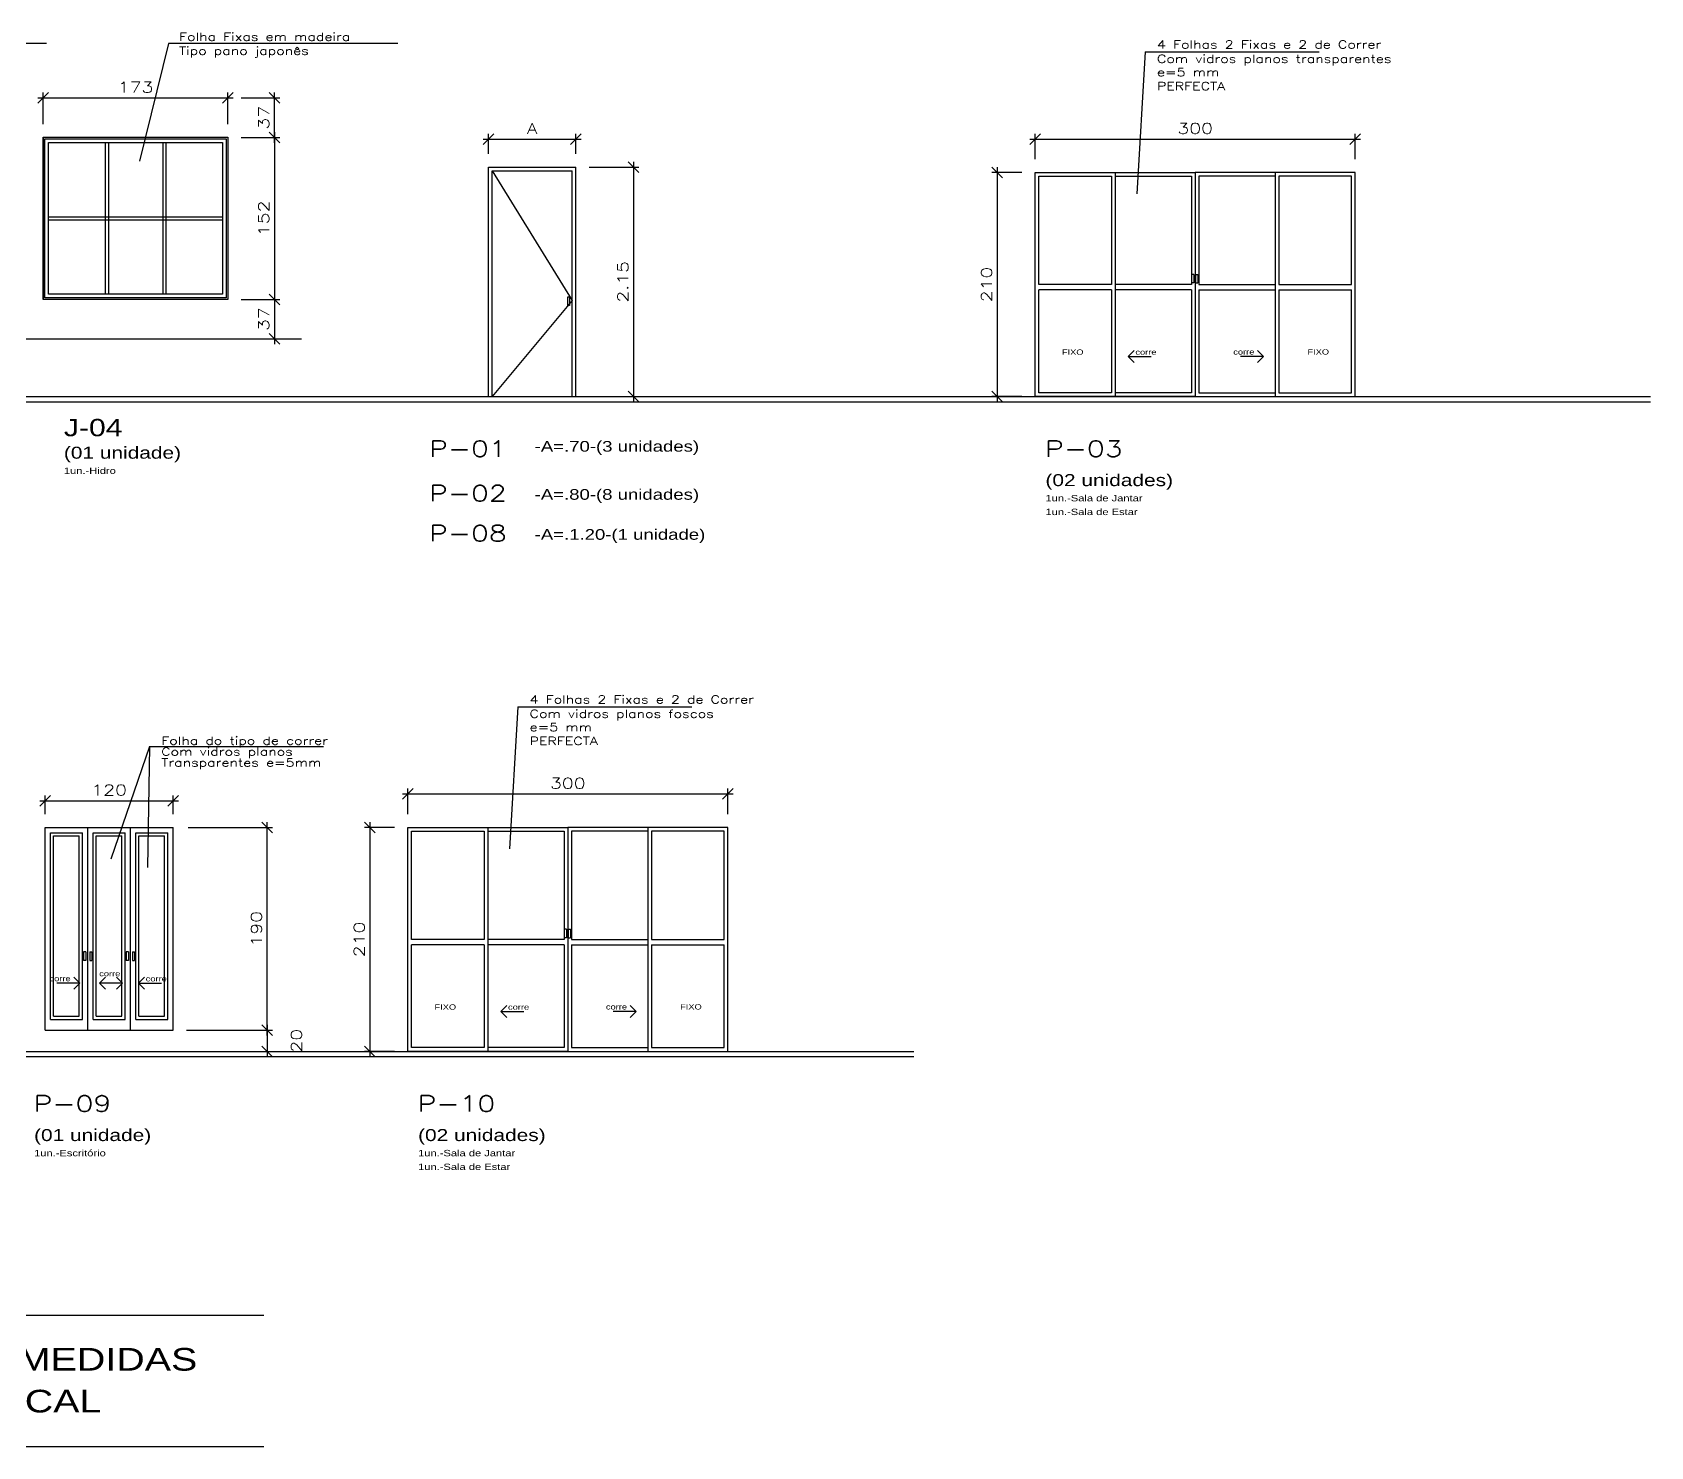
# Model space of a CAD drawing. Extents: x 285 to 405, y 94 to 191.
# Drawn here: x 361.6 to 376.77, y 138.03 to 151.29 of the extents above; entities that cross this region are included whole.
import ezdxf

# ---------------------------------------------------------------- set-up
doc = ezdxf.new("R2010")
doc.units = 0
doc.linetypes.add('HIDDEN', pattern=[9.525, 6.35, -3.175])
doc.layers.get('0').update_dxf_attribs({"linetype": 'CONTINUOUS'})
doc.layers.get('DEFPOINTS').update_dxf_attribs({"linetype": 'CONTINUOUS'})
for name, color, linetype in [('01', 1, 'CONTINUOUS'), ('02', 2, 'CONTINUOUS'), ('03', 3, 'CONTINUOUS'), ('05', 5, 'CONTINUOUS'), ('06', 6, 'CONTINUOUS'), ('A-LINE-10', 1, 'CONTINUOUS'), ('A-LINE-20', 2, 'CONTINUOUS'), ('COTAS', 3, 'CONTINUOUS')]:
    doc.layers.add(name, color=color, linetype=linetype)
doc.styles.add('100', font='BRASIL.SHX', dxfattribs={"width": 1.3, "height": 0.1125})
doc.styles.add('140', font='BRASIL.SHX', dxfattribs={"width": 1.3, "height": 0.1625})
doc.styles.add('200', font='BRASIL.SHX', dxfattribs={"width": 1.3, "height": 0.2125})
doc.styles.add('50', font='BRASIL.SHX', dxfattribs={"width": 1.3, "height": 0.05})
doc.styles.add('50-60', font='romans.shx', dxfattribs={"height": 0.075})
doc.styles.add('50-80', font='romans.shx', dxfattribs={"width": 1.3, "height": 0.1})
doc.styles.add('60', font='BRASIL.SHX', dxfattribs={"width": 1.3, "height": 0.06})
doc.styles.add('80', font='BRASIL.SHX', dxfattribs={"width": 1.3, "height": 0.0875})
doc.styles.add('ROMANS', font='ROMANS.shx', dxfattribs={"width": 1.3, "height": 0.15})
doc.dimstyles.new('50-80', dxfattribs={"dimscale": 0.5, "dimtxt": 1, "dimasz": 0.2, "dimexe": 0.1, "dimexo": 0.25, "dimgap": 0.1, "dimtad": 1, "dimdec": 1, "dimlfac": 100, "dimzin": 13, "dimdsep": 46, "dimtxsty": '50-80', "dimblk1": 'OBLIQUE', "dimblk2": 'OBLIQUE', "dimsah": 1, "dimcen": 0.2, "dimdle": 0.1, "dimclrd": 150, "dimclre": 1, "dimclrt": 256, "dimadec": 0, "dimazin": 0, "dimtfac": 1, "dimtdec": 4, "dimtmove": 2, "dimatfit": 3, "dimldrblk": 'OBLIQUE', "dimfxl": 1, "dimtolj": 1, "dimtzin": 0, "dimarcsym": 0})

# ---------------------------------------------------------------- blocks, each defined once
blk = doc.blocks.new('_OBLIQUE')
at = {"color": 0, "linetype": 'ByBlock'}
blk.add_line((-0.5, -0.5), (0.5, 0.5), dxfattribs=at)
blk = doc.blocks.new('*D22')
at = {"layer": 'COTAS', "color": 150, "lineweight": -2}
blk.add_line((367.231, 150.074), (367.231, 147.824), dxfattribs=at)
at = {"layer": 'COTAS', "color": 1, "lineweight": -2}
for p, q in [((366.816, 150.024), (367.281, 150.024)), ((366.816, 147.874), (367.281, 147.874))]:
    blk.add_line(p, q, dxfattribs=at)
at = {"layer": 'DEFPOINTS', "color": 0}
for p in [(366.691, 150.024), (366.691, 147.874), (367.231, 147.874)]:
    blk.add_point(p, dxfattribs=at)
at = {"layer": 'COTAS', "color": 150, "lineweight": -2, "xscale": 0.1, "yscale": 0.1, "zscale": 0.1}
for p, rotation in [((367.231, 150.024), 90), ((367.231, 147.874), 270)]:
    blk.add_blockref('_OBLIQUE', p, dxfattribs=dict(at, rotation=rotation))
at = {"layer": 'COTAS', "insert": (367.131, 148.949), "char_height": 0.1, "attachment_point": 5, "rotation": 90, "style": '50-80'}
blk.add_mtext('\\A1;2.15', dxfattribs=at)
blk = doc.blocks.new('*D23')
at = {"layer": 'COTAS', "color": 1, "lineweight": -2}
for p, q in [((365.871, 150.149), (365.871, 150.338)), ((366.691, 150.149), (366.691, 150.338))]:
    blk.add_line(p, q, dxfattribs=at)
at = {"layer": 'COTAS', "color": 150, "lineweight": -2}
blk.add_line((365.821, 150.288), (366.741, 150.288), dxfattribs=at)
at = {"layer": 'DEFPOINTS', "color": 0}
for p in [(366.691, 150.288), (365.871, 150.024), (366.691, 150.024)]:
    blk.add_point(p, dxfattribs=at)
at = {"layer": 'COTAS', "color": 150, "lineweight": -2, "xscale": 0.1, "yscale": 0.1, "zscale": 0.1, "rotation": 180}
blk.add_blockref('_OBLIQUE', (365.871, 150.288), dxfattribs=at)
at = {"layer": 'COTAS', "color": 150, "lineweight": -2, "xscale": 0.1, "yscale": 0.1, "zscale": 0.1}
blk.add_blockref('_OBLIQUE', (366.691, 150.288), dxfattribs=at)
at = {"layer": 'COTAS', "insert": (366.281, 150.388), "char_height": 0.1, "attachment_point": 5, "style": '50-80'}
blk.add_mtext('\\A1;A', dxfattribs=at)
blk = doc.blocks.new('*D30')
at = {"layer": 'COTAS', "color": 1, "lineweight": -2}
for p, q in [((363.553, 150.674), (363.914, 150.674)), ((363.553, 150.304), (363.914, 150.304))]:
    blk.add_line(p, q, dxfattribs=at)
at = {"layer": 'COTAS', "color": 150, "lineweight": -2}
blk.add_line((363.864, 150.254), (363.864, 150.724), dxfattribs=at)
at = {"layer": 'DEFPOINTS', "color": 0}
for p in [(363.428, 150.674), (363.864, 150.674), (363.428, 150.304)]:
    blk.add_point(p, dxfattribs=at)
at = {"layer": 'COTAS', "color": 150, "lineweight": -2, "xscale": 0.1, "yscale": 0.1, "zscale": 0.1}
for p, rotation in [((363.864, 150.674), 90), ((363.864, 150.304), 270)]:
    blk.add_blockref('_OBLIQUE', p, dxfattribs=dict(at, rotation=rotation))
at = {"layer": 'COTAS', "insert": (363.764, 150.489), "char_height": 0.1, "attachment_point": 5, "rotation": 90, "style": '50-80'}
blk.add_mtext('\\A1;37', dxfattribs=at)
blk = doc.blocks.new('*D31')
at = {"layer": 'COTAS', "color": 150, "lineweight": -2}
blk.add_line((363.864, 150.354), (363.864, 148.734), dxfattribs=at)
at = {"layer": 'COTAS', "color": 1, "lineweight": -2}
for p, q in [((363.553, 150.304), (363.914, 150.304)), ((363.553, 148.784), (363.914, 148.784))]:
    blk.add_line(p, q, dxfattribs=at)
at = {"layer": 'DEFPOINTS', "color": 0}
for p in [(363.428, 150.304), (363.428, 148.784), (363.864, 148.784)]:
    blk.add_point(p, dxfattribs=at)
at = {"layer": 'COTAS', "color": 150, "lineweight": -2, "xscale": 0.1, "yscale": 0.1, "zscale": 0.1}
for p, rotation in [((363.864, 150.304), 90), ((363.864, 148.784), 270)]:
    blk.add_blockref('_OBLIQUE', p, dxfattribs=dict(at, rotation=rotation))
at = {"layer": 'COTAS', "insert": (363.764, 149.544), "char_height": 0.1, "attachment_point": 5, "rotation": 90, "style": '50-80'}
blk.add_mtext('\\A1;152', dxfattribs=at)
blk = doc.blocks.new('*D32')
at = {"layer": 'COTAS', "color": 150, "lineweight": -2}
blk.add_line((363.864, 148.834), (363.864, 148.364), dxfattribs=at)
at = {"layer": 'COTAS', "color": 1, "lineweight": -2}
for p, q in [((363.553, 148.784), (363.914, 148.784)), ((363.553, 148.414), (363.914, 148.414))]:
    blk.add_line(p, q, dxfattribs=at)
at = {"layer": 'DEFPOINTS', "color": 0}
for p in [(363.428, 148.784), (363.428, 148.414), (363.864, 148.414)]:
    blk.add_point(p, dxfattribs=at)
at = {"layer": 'COTAS', "color": 150, "lineweight": -2, "xscale": 0.1, "yscale": 0.1, "zscale": 0.1}
for p, rotation in [((363.864, 148.784), 90), ((363.864, 148.414), 270)]:
    blk.add_blockref('_OBLIQUE', p, dxfattribs=dict(at, rotation=rotation))
at = {"layer": 'COTAS', "insert": (363.764, 148.599), "char_height": 0.1, "attachment_point": 5, "rotation": 90, "style": '50-80'}
blk.add_mtext('\\A1;37', dxfattribs=at)
blk = doc.blocks.new('*D33')
at = {"layer": 'COTAS', "color": 150, "lineweight": -2}
blk.add_line((361.648, 150.674), (363.478, 150.674), dxfattribs=at)
at = {"layer": 'COTAS', "color": 1, "lineweight": -2}
for p, q in [((361.698, 150.429), (361.698, 150.724)), ((363.428, 150.429), (363.428, 150.724))]:
    blk.add_line(p, q, dxfattribs=at)
at = {"layer": 'DEFPOINTS', "color": 0}
for p in [(363.428, 150.674), (361.698, 150.304), (363.428, 150.304)]:
    blk.add_point(p, dxfattribs=at)
at = {"layer": 'COTAS', "color": 150, "lineweight": -2, "xscale": 0.1, "yscale": 0.1, "zscale": 0.1, "rotation": 180}
blk.add_blockref('_OBLIQUE', (361.698, 150.674), dxfattribs=at)
at = {"layer": 'COTAS', "color": 150, "lineweight": -2, "xscale": 0.1, "yscale": 0.1, "zscale": 0.1}
blk.add_blockref('_OBLIQUE', (363.428, 150.674), dxfattribs=at)
at = {"layer": 'COTAS', "insert": (362.563, 150.774), "char_height": 0.1, "attachment_point": 5, "style": '50-80'}
blk.add_mtext('\\A1;173', dxfattribs=at)
blk = doc.blocks.new('*D34')
at = {"layer": 'COTAS', "color": 1, "lineweight": -2}
for p, q in [((370.996, 150.099), (370.996, 150.338)), ((373.996, 150.099), (373.996, 150.338))]:
    blk.add_line(p, q, dxfattribs=at)
at = {"layer": 'COTAS', "color": 150, "lineweight": -2}
blk.add_line((370.946, 150.288), (374.046, 150.288), dxfattribs=at)
at = {"layer": 'DEFPOINTS', "color": 0}
for p in [(373.996, 150.288), (370.996, 149.974), (373.996, 149.974)]:
    blk.add_point(p, dxfattribs=at)
at = {"layer": 'COTAS', "color": 150, "lineweight": -2, "xscale": 0.1, "yscale": 0.1, "zscale": 0.1, "rotation": 180}
blk.add_blockref('_OBLIQUE', (370.996, 150.288), dxfattribs=at)
at = {"layer": 'COTAS', "color": 150, "lineweight": -2, "xscale": 0.1, "yscale": 0.1, "zscale": 0.1}
blk.add_blockref('_OBLIQUE', (373.996, 150.288), dxfattribs=at)
at = {"layer": 'COTAS', "insert": (372.496, 150.388), "char_height": 0.1, "attachment_point": 5, "style": '50-80'}
blk.add_mtext('\\A1;300', dxfattribs=at)
blk = doc.blocks.new('*D35')
at = {"layer": 'COTAS', "color": 1, "lineweight": -2}
for p, q in [((370.871, 149.974), (370.591, 149.974)), ((370.871, 147.874), (370.591, 147.874))]:
    blk.add_line(p, q, dxfattribs=at)
at = {"layer": 'COTAS', "color": 150, "lineweight": -2}
blk.add_line((370.641, 150.024), (370.641, 147.824), dxfattribs=at)
at = {"layer": 'DEFPOINTS', "color": 0}
for p in [(370.996, 149.974), (370.641, 147.874), (370.996, 147.874)]:
    blk.add_point(p, dxfattribs=at)
at = {"layer": 'COTAS', "color": 150, "lineweight": -2, "xscale": 0.1, "yscale": 0.1, "zscale": 0.1}
for p, rotation in [((370.641, 149.974), 90), ((370.641, 147.874), 270)]:
    blk.add_blockref('_OBLIQUE', p, dxfattribs=dict(at, rotation=rotation))
at = {"layer": 'COTAS', "insert": (370.541, 148.924), "char_height": 0.1, "attachment_point": 5, "rotation": 90, "style": '50-80'}
blk.add_mtext('\\A1;210', dxfattribs=at)
blk = doc.blocks.new('*D42')
at = {"layer": 'COTAS', "color": 150, "lineweight": -2}
blk.add_line((365.065, 144.146), (368.165, 144.146), dxfattribs=at)
at = {"layer": 'COTAS', "color": 1, "lineweight": -2}
for p, q in [((365.115, 143.957), (365.115, 144.196)), ((368.115, 143.957), (368.115, 144.196))]:
    blk.add_line(p, q, dxfattribs=at)
at = {"layer": 'DEFPOINTS', "color": 0}
for p in [(368.115, 144.146), (365.115, 143.832), (368.115, 143.832)]:
    blk.add_point(p, dxfattribs=at)
at = {"layer": 'COTAS', "color": 150, "lineweight": -2, "xscale": 0.1, "yscale": 0.1, "zscale": 0.1, "rotation": 180}
blk.add_blockref('_OBLIQUE', (365.115, 144.146), dxfattribs=at)
at = {"layer": 'COTAS', "color": 150, "lineweight": -2, "xscale": 0.1, "yscale": 0.1, "zscale": 0.1}
blk.add_blockref('_OBLIQUE', (368.115, 144.146), dxfattribs=at)
at = {"layer": 'COTAS', "insert": (366.615, 144.246), "char_height": 0.1, "attachment_point": 5, "style": '50-80'}
blk.add_mtext('\\A1;300', dxfattribs=at)
blk = doc.blocks.new('*D43')
at = {"layer": 'COTAS', "color": 1, "lineweight": -2}
for p, q in [((364.99, 143.832), (364.71, 143.832)), ((364.99, 141.732), (364.71, 141.732))]:
    blk.add_line(p, q, dxfattribs=at)
at = {"layer": 'COTAS', "color": 150, "lineweight": -2}
blk.add_line((364.76, 143.882), (364.76, 141.682), dxfattribs=at)
at = {"layer": 'DEFPOINTS', "color": 0}
for p in [(365.115, 143.832), (364.76, 141.732), (365.115, 141.732)]:
    blk.add_point(p, dxfattribs=at)
at = {"layer": 'COTAS', "color": 150, "lineweight": -2, "xscale": 0.1, "yscale": 0.1, "zscale": 0.1}
for p, rotation in [((364.76, 143.832), 90), ((364.76, 141.732), 270)]:
    blk.add_blockref('_OBLIQUE', p, dxfattribs=dict(at, rotation=rotation))
at = {"layer": 'COTAS', "insert": (364.66, 142.782), "char_height": 0.1, "attachment_point": 5, "rotation": 90, "style": '50-80'}
blk.add_mtext('\\A1;210', dxfattribs=at)
blk = doc.blocks.new('*D44')
at = {"layer": 'COTAS', "color": 1, "lineweight": -2}
for p, q in [((363.04, 141.932), (363.846, 141.932)), ((363.84, 141.732), (363.846, 141.732))]:
    blk.add_line(p, q, dxfattribs=at)
at = {"layer": 'COTAS', "color": 150, "lineweight": -2}
blk.add_line((363.796, 141.982), (363.796, 141.682), dxfattribs=at)
at = {"layer": 'DEFPOINTS', "color": 0}
for p in [(362.915, 141.932), (363.715, 141.732), (363.796, 141.732)]:
    blk.add_point(p, dxfattribs=at)
at = {"layer": 'COTAS', "color": 150, "lineweight": -2, "xscale": 0.1, "yscale": 0.1, "zscale": 0.1}
for p, rotation in [((363.796, 141.932), 90), ((363.796, 141.732), 270)]:
    blk.add_blockref('_OBLIQUE', p, dxfattribs=dict(at, rotation=rotation))
at = {"layer": 'COTAS', "insert": (364.071, 141.832), "char_height": 0.1, "attachment_point": 5, "rotation": 90, "style": '50-80'}
blk.add_mtext('\\A1;20', dxfattribs=at)
blk = doc.blocks.new('*D45')
at = {"layer": 'COTAS', "color": 1, "lineweight": -2}
for p, q in [((363.055, 143.832), (363.846, 143.832)), ((363.04, 141.932), (363.846, 141.932))]:
    blk.add_line(p, q, dxfattribs=at)
at = {"layer": 'COTAS', "color": 150, "lineweight": -2}
blk.add_line((363.796, 141.882), (363.796, 143.882), dxfattribs=at)
at = {"layer": 'DEFPOINTS', "color": 0}
for p in [(362.93, 143.832), (363.796, 143.832), (362.915, 141.932)]:
    blk.add_point(p, dxfattribs=at)
at = {"layer": 'COTAS', "color": 150, "lineweight": -2, "xscale": 0.1, "yscale": 0.1, "zscale": 0.1}
for p, rotation in [((363.796, 143.832), 90), ((363.796, 141.932), 270)]:
    blk.add_blockref('_OBLIQUE', p, dxfattribs=dict(at, rotation=rotation))
at = {"layer": 'COTAS', "insert": (363.696, 142.882), "char_height": 0.1, "attachment_point": 5, "rotation": 90, "style": '50-80'}
blk.add_mtext('\\A1;190', dxfattribs=at)
blk = doc.blocks.new('*D46')
at = {"layer": 'COTAS', "color": 1, "lineweight": -2}
for p, q in [((361.715, 143.957), (361.715, 144.133)), ((362.915, 143.957), (362.915, 144.133))]:
    blk.add_line(p, q, dxfattribs=at)
at = {"layer": 'COTAS', "color": 150, "lineweight": -2}
blk.add_line((361.665, 144.083), (362.965, 144.083), dxfattribs=at)
at = {"layer": 'DEFPOINTS', "color": 0}
for p in [(362.915, 144.083), (361.715, 143.832), (362.915, 143.832)]:
    blk.add_point(p, dxfattribs=at)
at = {"layer": 'COTAS', "color": 150, "lineweight": -2, "xscale": 0.1, "yscale": 0.1, "zscale": 0.1, "rotation": 180}
blk.add_blockref('_OBLIQUE', (361.715, 144.083), dxfattribs=at)
at = {"layer": 'COTAS', "color": 150, "lineweight": -2, "xscale": 0.1, "yscale": 0.1, "zscale": 0.1}
blk.add_blockref('_OBLIQUE', (362.915, 144.083), dxfattribs=at)
at = {"layer": 'COTAS', "insert": (362.315, 144.183), "char_height": 0.1, "attachment_point": 5, "style": '50-80'}
blk.add_mtext('\\A1;120', dxfattribs=at)

msp = doc.modelspace()

# ---------------------------------------------------------------- linework, layer by layer
at = {"layer": '01'}
for p, q in [((361.7287, 151.1845), (359.5784, 151.1845)), ((362.8724, 151.1845), (362.6014, 150.0805)), ((365.0227, 151.1845), (362.8724, 151.1845)), ((372.0277, 151.1065), (371.9483, 149.7732)), ((372.0277, 151.1065), (373.6579, 151.1065)), ((361.3088, 148.4145), (364.1185, 148.4145)), ((351.6806, 147.8745), (376.7653, 147.8745)), ((366.1468, 144.9645), (366.0675, 143.6313)), ((366.1468, 144.9645), (367.7771, 144.9645)), ((362.6937, 144.591), (362.3309, 143.5338)), ((362.6937, 144.591), (364.324, 144.591)), ((349.1932, 141.7325), (369.8577, 141.7325))]:
    msp.add_line(p, q, dxfattribs=at)
at = {"layer": '01', "linetype": 'HIDDEN'}
for p, q in [((365.9063, 149.9895), (366.6563, 148.7745)), ((366.6563, 148.7745), (365.9063, 147.8745))]:
    msp.add_line(p, q, dxfattribs=at)
at = {"layer": '02'}
for p, q in [((365.9063, 147.8745), (365.9063, 149.9895)), ((365.9063, 149.9895), (366.6563, 149.9895)), ((366.6563, 147.8745), (366.6563, 149.9895)), ((371.8673, 148.2486), (372.0828, 148.2486)), ((373.1362, 148.2486), (372.9207, 148.2486)), ((361.7648, 142.0325), (361.7648, 143.7825)), ((361.7648, 143.7825), (362.0648, 143.7825)), ((362.0648, 142.0325), (362.0648, 143.7825)), ((362.1648, 142.0325), (362.1648, 143.7825)), ((362.1648, 143.7825), (362.4648, 143.7825)), ((362.4648, 142.0325), (362.4648, 143.7825)), ((362.5648, 142.0325), (362.5648, 143.7825)), ((362.5648, 143.7825), (362.8648, 143.7825)), ((362.8648, 142.0325), (362.8648, 143.7825)), ((362.0396, 142.3716), (361.8241, 142.3716)), ((362.4396, 142.3716), (362.2241, 142.3716)), ((362.59, 142.3716), (362.8055, 142.3716)), ((361.7648, 142.0325), (362.0648, 142.0325)), ((362.1648, 142.0325), (362.4648, 142.0325)), ((362.5648, 142.0325), (362.8648, 142.0325)), ((365.9864, 142.1066), (366.2019, 142.1066)), ((367.2554, 142.1066), (367.0399, 142.1066))]:
    msp.add_line(p, q, dxfattribs=at)
at = {"layer": '02', "color": 2}
for p, q in [((372.4628, 149.0192), (372.4628, 148.9392)), ((372.4828, 149.0192), (372.4628, 149.0192)), ((372.4828, 149.0192), (372.4828, 148.9392)), ((372.5001, 149.0192), (372.5201, 149.0192)), ((372.5001, 149.0192), (372.5001, 148.9392)), ((372.5201, 149.0192), (372.5201, 148.9392)), ((372.4828, 148.9392), (372.4628, 148.9392)), ((372.5001, 148.9392), (372.5201, 148.9392)), ((366.632, 148.8066), (366.612, 148.8066)), ((366.612, 148.8066), (366.612, 148.7266)), ((366.632, 148.7266), (366.612, 148.7266)), ((366.632, 148.8066), (366.632, 148.7266)), ((366.582, 142.8772), (366.582, 142.7972)), ((366.602, 142.8772), (366.582, 142.8772)), ((366.602, 142.7972), (366.582, 142.7972)), ((366.602, 142.8772), (366.602, 142.7972)), ((366.6192, 142.8772), (366.6392, 142.8772)), ((366.6192, 142.8772), (366.6192, 142.7972)), ((366.6192, 142.7972), (366.6392, 142.7972)), ((366.6392, 142.8772), (366.6392, 142.7972)), ((362.0759, 142.6646), (362.0759, 142.5846)), ((362.0959, 142.6646), (362.0759, 142.6646)), ((362.0959, 142.6646), (362.0959, 142.5846)), ((362.1337, 142.6646), (362.1337, 142.5846)), ((362.1337, 142.6646), (362.1537, 142.6646)), ((362.1537, 142.6646), (362.1537, 142.5846)), ((362.4759, 142.6646), (362.4759, 142.5846)), ((362.4959, 142.6646), (362.4759, 142.6646)), ((362.4959, 142.6646), (362.4959, 142.5846)), ((362.5337, 142.6646), (362.5537, 142.6646)), ((362.5337, 142.6646), (362.5337, 142.5846)), ((362.5537, 142.6646), (362.5537, 142.5846)), ((362.0959, 142.5846), (362.0759, 142.5846)), ((362.1337, 142.5846), (362.1537, 142.5846)), ((362.4959, 142.5846), (362.4759, 142.5846)), ((362.5337, 142.5846), (362.5537, 142.5846))]:
    msp.add_line(p, q, dxfattribs=at)
at = {"layer": '02'}
msp.add_lwpolyline([(361.7131, 150.2895), (363.4131, 150.2895), (363.4131, 148.7995), (361.7131, 148.7995)], close=True, dxfattribs=at)
at = {"layer": '03'}
for p, q in [((365.8713, 147.8745), (365.8713, 150.0245)), ((365.8713, 150.0245), (366.6913, 150.0245)), ((366.6913, 147.8745), (366.6913, 150.0245)), ((371.8673, 148.2486), (371.9231, 148.3044)), ((371.8673, 148.2486), (371.9231, 148.1927)), ((373.1362, 148.2486), (373.0804, 148.3044)), ((373.1362, 148.2486), (373.0804, 148.1927)), ((361.7148, 143.8325), (362.9148, 143.8325)), ((361.7148, 141.9325), (361.7148, 143.8325)), ((362.1148, 141.9325), (362.1148, 143.8325)), ((362.5148, 141.9325), (362.5148, 143.8325)), ((362.9148, 141.9325), (362.9148, 143.8325)), ((362.0396, 142.3716), (361.9838, 142.4274)), ((362.0396, 142.3716), (361.9838, 142.3158)), ((362.2241, 142.3716), (362.28, 142.4274)), ((362.2241, 142.3716), (362.28, 142.3158)), ((362.4396, 142.3716), (362.3838, 142.4274)), ((362.4396, 142.3716), (362.3838, 142.3158)), ((362.59, 142.3716), (362.6458, 142.4274)), ((362.59, 142.3716), (362.6458, 142.3158)), ((365.9864, 142.1066), (366.0423, 142.1624)), ((367.2554, 142.1066), (367.1995, 142.1624)), ((365.9864, 142.1066), (366.0423, 142.0508)), ((367.2554, 142.1066), (367.1995, 142.0508)), ((361.7148, 141.9325), (362.9148, 141.9325))]:
    msp.add_line(p, q, dxfattribs=at)
msp.add_lwpolyline([(361.6981, 150.3045), (363.4281, 150.3045), (363.4281, 148.7845), (361.6981, 148.7845)], close=True, dxfattribs=at)
at = {"layer": '05'}
for p, q in [((351.6806, 147.8245), (376.7653, 147.8245)), ((349.1932, 141.6825), (369.8577, 141.6825))]:
    msp.add_line(p, q, dxfattribs=at)
at = {"layer": '06'}
for p, q in [((359.1033, 139.2589), (363.7648, 139.2589)), ((359.1033, 138.0252), (363.7648, 138.0252))]:
    msp.add_line(p, q, dxfattribs=at)
at = {"layer": 'A-LINE-10'}
for p, q in [((361.6981, 150.3045), (361.6981, 148.7845)), ((362.2781, 150.2545), (362.2781, 148.8345)), ((362.3081, 150.2545), (362.3081, 148.8345)), ((362.8181, 150.2545), (362.8181, 148.8345)), ((362.8481, 150.2545), (362.8481, 148.8345)), ((363.4281, 150.3045), (363.4281, 148.7845)), ((361.7481, 149.5595), (363.3781, 149.5595)), ((361.7481, 149.5295), (363.3781, 149.5295)), ((362.6937, 144.591), (362.6761, 143.4569)), ((361.7948, 142.0625), (361.7948, 143.7525)), ((361.7948, 143.7525), (362.0348, 143.7525)), ((362.0348, 142.0625), (362.0348, 143.7525)), ((362.1948, 142.0625), (362.1948, 143.7525)), ((362.1948, 143.7525), (362.4348, 143.7525)), ((362.4348, 142.0625), (362.4348, 143.7525)), ((362.5948, 142.0625), (362.5948, 143.7525)), ((362.5948, 143.7525), (362.8348, 143.7525)), ((362.8348, 142.0625), (362.8348, 143.7525)), ((361.7948, 142.0625), (362.0348, 142.0625)), ((362.1948, 142.0625), (362.4348, 142.0625)), ((362.5948, 142.0625), (362.8348, 142.0625))]:
    msp.add_line(p, q, dxfattribs=at)
for points in [[(361.7481, 150.2545), (363.3781, 150.2545), (363.3781, 148.8345), (361.7481, 148.8345)], [(370.9962, 149.9745), (371.7462, 149.9745), (371.7462, 147.8745), (370.9962, 147.8745)], [(373.9962, 149.9745), (373.2462, 149.9745), (373.2462, 147.8745), (373.9962, 147.8745)], [(365.1153, 143.8325), (365.8653, 143.8325), (365.8653, 141.7325), (365.1153, 141.7325)], [(368.1153, 143.8325), (367.3653, 143.8325), (367.3653, 141.7325), (368.1153, 141.7325)]]:
    msp.add_lwpolyline(points, close=True, dxfattribs=at)
for points in [[(371.7112, 149.9745), (372.4962, 149.9745), (372.4962, 147.8745), (371.7112, 147.8745)], [(373.2812, 149.9745), (372.4962, 149.9745), (372.4962, 147.8745), (373.2812, 147.8745)], [(365.8303, 143.8325), (366.6153, 143.8325), (366.6153, 141.7325), (365.8303, 141.7325)], [(367.4003, 143.8325), (366.6153, 143.8325), (366.6153, 141.7325), (367.4003, 141.7325)]]:
    msp.add_lwpolyline(points, dxfattribs=at)
at = {"layer": 'A-LINE-20'}
for p, q in [((371.7112, 148.9245), (371.0312, 148.9245)), ((371.7112, 148.8745), (371.0312, 148.8745)), ((372.4612, 148.9245), (371.7462, 148.9245)), ((372.4612, 148.8745), (371.7462, 148.8745)), ((372.5312, 148.9245), (373.2462, 148.9245)), ((372.5312, 148.8745), (373.2462, 148.8745)), ((373.2812, 148.9245), (373.9612, 148.9245)), ((373.2812, 148.8745), (373.9612, 148.8745)), ((365.8303, 142.7825), (365.1503, 142.7825)), ((366.5803, 142.7825), (365.8653, 142.7825)), ((366.6503, 142.7825), (367.3653, 142.7825)), ((367.4003, 142.7825), (368.0803, 142.7825)), ((365.8303, 142.7325), (365.1503, 142.7325)), ((366.5803, 142.7325), (365.8653, 142.7325)), ((366.6503, 142.7325), (367.3653, 142.7325)), ((367.4003, 142.7325), (368.0803, 142.7325))]:
    msp.add_line(p, q, dxfattribs=at)
for points in [[(371.0312, 148.9245), (371.0312, 149.9395), (371.7112, 149.9395), (371.7112, 148.9245)], [(371.7462, 149.9395), (372.4612, 149.9395), (372.4612, 148.9245)], [(373.2462, 149.9395), (372.5312, 149.9395), (372.5312, 148.9245)], [(373.9612, 148.9245), (373.9612, 149.9395), (373.2812, 149.9395), (373.2812, 148.9245)], [(371.7112, 148.8745), (371.7112, 147.9095), (371.0312, 147.9095), (371.0312, 148.8745)], [(372.4612, 148.8745), (372.4612, 147.9095), (371.7462, 147.9095)], [(372.5312, 148.8745), (372.5312, 147.9095), (373.2462, 147.9095)], [(373.2812, 148.8745), (373.2812, 147.9095), (373.9612, 147.9095), (373.9612, 148.8745)], [(365.1503, 142.7825), (365.1503, 143.7975), (365.8303, 143.7975), (365.8303, 142.7825)], [(365.8653, 143.7975), (366.5803, 143.7975), (366.5803, 142.7825)], [(367.3653, 143.7975), (366.6503, 143.7975), (366.6503, 142.7825)], [(368.0803, 142.7825), (368.0803, 143.7975), (367.4003, 143.7975), (367.4003, 142.7825)], [(365.8303, 142.7325), (365.8303, 141.7675), (365.1503, 141.7675), (365.1503, 142.7325)], [(366.5803, 142.7325), (366.5803, 141.7675), (365.8653, 141.7675)], [(366.6503, 142.7325), (366.6503, 141.7675), (367.3653, 141.7675)], [(367.4003, 142.7325), (367.4003, 141.7675), (368.0803, 141.7675), (368.0803, 142.7325)]]:
    msp.add_lwpolyline(points, dxfattribs=at)

# ---------------------------------------------------------------- texts
at = {"color": 4, "style": '200', "width": 1.3}
for s, p in [('VERIFICAR  MEDIDAS', (359.283, 138.738)), ('NO  LOCAL', (360.2722, 138.3459))]:
    msp.add_text(s, height=0.2125, dxfattribs=at).set_placement(p)
at = {"layer": '02', "width": 1.3}
for s, height, style, p in [('Folha Fixas em madeira', 0.075, '50-60', (362.9708, 151.2101)), ('Tipo pano japonês', 0.075, '50-60', (362.9708, 151.0782)), ('4 Folhas 2 Fixas e 2 de Correr', 0.075, '50-60', (372.1379, 151.1371)), ('Com vidros planos transparentes ', 0.075, '50-60', (372.1379, 151.0029)), ('e=5 mm', 0.075, '50-60', (372.1379, 150.8771)), ('PERFECTA', 0.075, '50-60', (372.1379, 150.7475)), ('FIXO', 0.05, '50', (371.2463, 148.2648)), ('corre', 0.05, '50', (371.9353, 148.2648)), ('corre', 0.05, '50', (372.8529, 148.2667)), ('FIXO', 0.05, '50', (373.5482, 148.2667)), ('4 Folhas 2 Fixas e 2 de Correr', 0.075, '50-60', (366.2571, 144.9952)), ('Com vidros planos foscos', 0.075, '50-60', (366.2571, 144.8609)), ('e=5 mm', 0.075, '50-60', (366.2571, 144.7351)), ('Com vidros planos', 0.075, '50-60', (362.804, 144.5054)), ('Folha do tipo de correr', 0.075, '50-60', (362.804, 144.6083)), ('PERFECTA', 0.075, '50-60', (366.2571, 144.6055)), ('Transparentes e=5mm', 0.075, '50-60', (362.804, 144.4026)), ('corre', 0.05, '50', (362.2223, 142.4363)), ('corre', 0.05, '50', (361.7563, 142.3898)), ('corre', 0.05, '50', (362.658, 142.3879)), ('FIXO', 0.05, '50', (365.3654, 142.1229)), ('corre', 0.05, '50', (366.0545, 142.1229)), ('corre', 0.05, '50', (366.9721, 142.1248)), ('FIXO', 0.05, '50', (367.6674, 142.1248))]:
    msp.add_text(s, height=height, dxfattribs=dict(at, style=style)).set_placement(p)
at = {"layer": '03', "style": '80', "width": 1.3}
for s, p in [('-A=.70-(3 unidades)', (366.3043, 147.3564)), ('-A=.80-(8 unidades)', (366.3043, 146.9053)), ('-A=.1.20-(1 unidade)', (366.3043, 146.5301))]:
    msp.add_text(s, height=0.1, dxfattribs=at).set_placement(p)
at = {"layer": '05', "width": 1.3}
for s, height, style, p in [('J-04', 0.1625, '140', (361.8911, 147.5009)), ('P-01', 0.15, 'ROMANS', (365.3148, 147.3088)), ('P-03', 0.15, 'ROMANS', (371.0886, 147.3088)), ('P-02', 0.15, 'ROMANS', (365.3148, 146.8906)), ('P-08', 0.15, 'ROMANS', (365.3148, 146.5155)), ('P-09', 0.15, 'ROMANS', (361.608, 141.1668)), ('P-10', 0.15, 'ROMANS', (365.2078, 141.1668))]:
    msp.add_text(s, height=height, dxfattribs=dict(at, style=style)).set_placement(p)
at = {"layer": 'COTAS', "color": 3, "style": '100', "width": 1.3}
for s, p in [('(01 unidade)', (361.8911, 147.2904)), ('(02 unidades)', (371.0922, 147.033)), ('(01 unidade)', (361.6115, 140.891)), ('(02 unidades)', (365.2113, 140.891))]:
    msp.add_text(s, height=0.1125, dxfattribs=at).set_placement(p)
at = {"layer": 'COTAS', "style": '60', "width": 1.3}
for s, p in [('1un.-Hidro', (361.8911, 147.1476)), ('1un.-Sala de Jantar', (371.0922, 146.8902)), ('1un.-Sala de Estar', (371.0922, 146.7615)), ('1un.-Escritório', (361.6115, 140.7482)), ('1un.-Sala de Jantar', (365.2113, 140.7482)), ('1un.-Sala de Estar', (365.2113, 140.6195))]:
    msp.add_text(s, height=0.06, dxfattribs=at).set_placement(p)

# ---------------------------------------------------------------- dimensions: what is measured, and where the dimension line sits
at = {"layer": 'COTAS'}
for base, p1, p2, picture, middle in [((363.4281, 150.6745), (361.6981, 150.3045), (363.4281, 150.3045), '*D33', (362.5631, 150.7745)), ((373.9962, 150.2876), (370.9962, 149.9745), (373.9962, 149.9745), '*D34', (372.4962, 150.3876)), ((368.1153, 144.1456), (365.1153, 143.8325), (368.1153, 143.8325), '*D42', (366.6153, 144.2456)), ((362.9148, 144.0826), (361.7148, 143.8325), (362.9148, 143.8325), '*D46', (362.3148, 144.1826))]:
    dim = msp.add_linear_dim(base=base, p1=p1, p2=p2, dimstyle='50-80', dxfattribs=at)
    dim.commit()
    dim.dimension.update_dxf_attribs({"geometry": picture, "text_midpoint": middle})
for base, p1, p2, picture, middle in [((363.8645, 150.6745), (363.4281, 150.3045), (363.4281, 150.6745), '*D30', (363.7645, 150.4895)), ((363.8645, 148.7845), (363.4281, 150.3045), (363.4281, 148.7845), '*D31', (363.7645, 149.5445)), ((370.6406, 147.8745), (370.9962, 149.9745), (370.9962, 147.8745), '*D35', (370.5406, 148.9245)), ((363.8645, 148.4145), (363.4281, 148.7845), (363.4281, 148.4145), '*D32', (363.7645, 148.5995)), ((363.7961, 143.8325), (362.9148, 141.9325), (362.9299, 143.8325), '*D45', (363.6961, 142.8825)), ((364.7598, 141.7325), (365.1153, 143.8325), (365.1153, 141.7325), '*D43', (364.6598, 142.7825)), ((363.7961, 141.7325), (362.9148, 141.9325), (363.7148, 141.7325), '*D44', (364.0711, 141.8325))]:
    dim = msp.add_linear_dim(base=base, p1=p1, p2=p2, angle=90, dimstyle='50-80', dxfattribs=at)
    dim.commit()
    dim.dimension.update_dxf_attribs({"geometry": picture, "text_midpoint": middle})
dim = msp.add_linear_dim(base=(366.6913, 150.2876), p1=(365.8713, 150.0245), p2=(366.6913, 150.0245), text='A', dimstyle='50-80', dxfattribs=at)
dim.commit()
dim.dimension.update_dxf_attribs({"geometry": '*D23', "text_midpoint": (366.2813, 150.3876)})
dim = msp.add_linear_dim(base=(367.231, 147.8745), p1=(366.6913, 150.0245), p2=(366.6913, 147.8745), angle=90, text='2.15', dimstyle='50-80', dxfattribs=at)
dim.commit()
dim.dimension.update_dxf_attribs({"geometry": '*D22', "text_midpoint": (367.131, 148.9495)})

doc.saveas('drawing.dxf')
